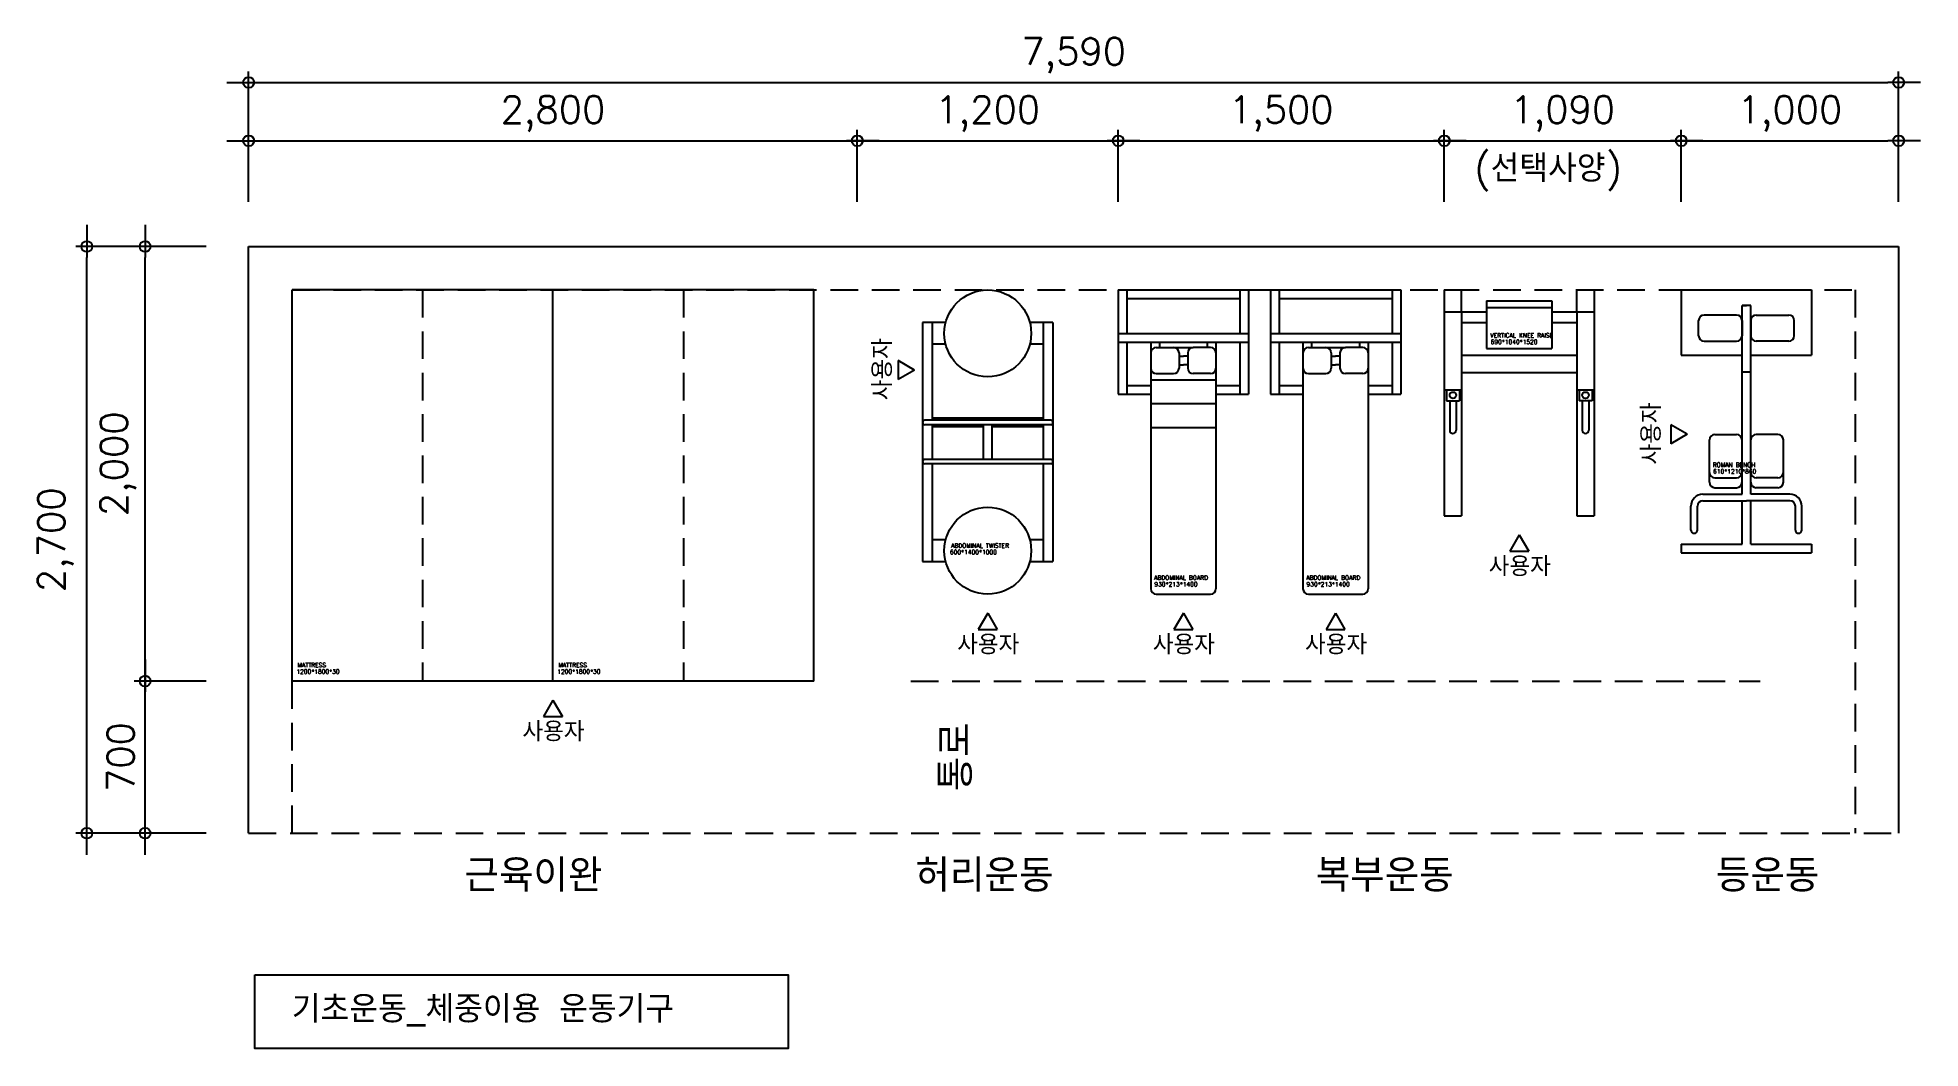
# Model space of a CAD drawing. Extents: x 8973 to 17633, y 33262 to 37913.
import ezdxf
from ezdxf.enums import TextEntityAlignment as Align

# ---------------------------------------------------------------- set-up
doc = ezdxf.new("R2010")
doc.units = 0
doc.header["$LTSCALE"] = 20
doc.header["$MEASUREMENT"] = 0
doc.linetypes.add('HIDDEN', pattern=[9.525, 6.35, -3.175])
doc.layers.get('0').update_dxf_attribs({"linetype": 'CONTINUOUS'})
doc.layers.get('DEFPOINTS').update_dxf_attribs({"linetype": 'CONTINUOUS'})
for name, color, linetype in [('1CONTINUOUS', 1, 'CONTINUOUS'), ('1HIDDEN', 1, 'HIDDEN'), ('2CONTINUOUS', 2, 'CONTINUOUS'), ('2HIDDEN', 2, 'HIDDEN'), ('3CONTINUOUS', 3, 'CONTINUOUS'), ('3TEXT', 3, 'CONTINUOUS'), ('4ele', 4, 'CONTINUOUS')]:
    doc.layers.add(name, color=color, linetype=linetype)
doc.styles.add('K_GEN', font='romans.shx', dxfattribs={"bigfont": 'whgtxt.shx'})
doc.styles.add('WHG', font='romans', dxfattribs={"bigfont": 'whgtxt'})
doc.dimstyles.new('STANDARD_WS', dxfattribs={"dimtxt": 2.5, "dimasz": 2.5, "dimexe": 1.25, "dimexo": 0.625, "dimtad": 1, "dimdec": 4, "dimdsep": 46, "dimtxsty": 'Standard', "dimcen": 2.5, "dimadec": 0, "dimazin": 0, "dimtfac": 1, "dimtdec": 4, "dimtmove": 0, "dimatfit": 3, "dimfxl": 0, "dimtolj": 1, "dimtzin": 0, "dimarcsym": 0})

# ---------------------------------------------------------------- blocks, each defined once
blk = doc.blocks.new('_CIDOTB')
at = {"color": 0, "linetype": 'ByBlock'}
blk.add_line((2, 0), (-1, 0), dxfattribs=at)
blk.add_circle((0, 0), 0.5, dxfattribs=at)
blk = doc.blocks.new('*D5')
at = {"layer": '4ele', "lineweight": -2}
for p, q in [((12743.5, 37157.7), (12743.5, 37488.8)), ((12793.5, 37438.8), (13893.5, 37438.8)), ((13943.5, 37157.7), (13943.5, 37488.8))]:
    blk.add_line(p, q, dxfattribs=at)
at = {"layer": 'DEFPOINTS', "color": 0}
for p in [(13943.5, 37438.8), (12743.5, 37107.7), (13943.5, 37107.7)]:
    blk.add_point(p, dxfattribs=at)
at = {"layer": '4ele', "lineweight": -2, "xscale": 50, "yscale": 50, "zscale": 50, "rotation": 180}
blk.add_blockref('_CIDOTB', (12743.5, 37438.8), dxfattribs=at)
at = {"layer": '4ele', "lineweight": -2, "xscale": 50, "yscale": 50, "zscale": 50}
blk.add_blockref('_CIDOTB', (13943.5, 37438.8), dxfattribs=at)
at = {"layer": '4ele', "insert": (13343.5, 37563.2), "char_height": 125, "attachment_point": 5, "style": 'K_GEN'}
blk.add_mtext('\\A1;1,200', dxfattribs=at)
blk = doc.blocks.new('DIMDOT')
blk.add_line((-2, 0), (2, 0))
blk.add_circle((0, 0), 0.5)
blk = doc.blocks.new('*D6')
at = {"layer": '4ele', "lineweight": -2}
for p, q in [((9943.5, 37425.9), (9943.5, 37757)), ((9993.5, 37707), (17483.5, 37707)), ((17533.5, 37425.9), (17533.5, 37757))]:
    blk.add_line(p, q, dxfattribs=at)
at = {"layer": 'DEFPOINTS', "color": 0}
for p in [(17533.5, 37707), (9943.5, 37375.9), (17533.5, 37375.9)]:
    blk.add_point(p, dxfattribs=at)
at = {"layer": '4ele', "lineweight": -2, "xscale": 50, "yscale": 50, "zscale": 50, "rotation": 180}
blk.add_blockref('_CIDOTB', (9943.5, 37707), dxfattribs=at)
at = {"layer": '4ele', "lineweight": -2, "xscale": 50, "yscale": 50, "zscale": 50}
blk.add_blockref('_CIDOTB', (17533.5, 37707), dxfattribs=at)
at = {"layer": '4ele', "insert": (13738.5, 37831.4), "char_height": 125, "attachment_point": 5, "style": 'K_GEN'}
blk.add_mtext('\\A1;7,590', dxfattribs=at)
blk = doc.blocks.new('*D7')
at = {"layer": '4ele', "lineweight": -2}
for p, q in [((9943.5, 37157.7), (9943.5, 37488.8)), ((9993.5, 37438.8), (12693.5, 37438.8)), ((12743.5, 37157.7), (12743.5, 37488.8))]:
    blk.add_line(p, q, dxfattribs=at)
at = {"layer": 'DEFPOINTS', "color": 0}
for p in [(12743.5, 37438.8), (9943.5, 37107.7), (12743.5, 37107.7)]:
    blk.add_point(p, dxfattribs=at)
at = {"layer": '4ele', "lineweight": -2, "xscale": 50, "yscale": 50, "zscale": 50, "rotation": 180}
blk.add_blockref('_CIDOTB', (9943.5, 37438.8), dxfattribs=at)
at = {"layer": '4ele', "lineweight": -2, "xscale": 50, "yscale": 50, "zscale": 50}
blk.add_blockref('_CIDOTB', (12743.5, 37438.8), dxfattribs=at)
at = {"layer": '4ele', "insert": (11343.5, 37563.2), "char_height": 125, "attachment_point": 5, "style": 'K_GEN'}
blk.add_mtext('\\A1;2,800', dxfattribs=at)
blk = doc.blocks.new('*D2')
at = {"layer": '4ele', "lineweight": -2}
for p, q in [((9480.4, 36952.2), (9149.3, 36952.2)), ((9199.3, 34302.2), (9199.3, 36902.2)), ((9480.4, 34252.2), (9149.3, 34252.2))]:
    blk.add_line(p, q, dxfattribs=at)
at = {"layer": 'DEFPOINTS', "color": 0}
for p in [(9199.3, 36952.2), (9530.4, 36952.2), (9530.4, 34252.2)]:
    blk.add_point(p, dxfattribs=at)
at = {"layer": '4ele', "lineweight": -2, "xscale": 50, "yscale": 50, "zscale": 50}
for p, rotation in [((9199.3, 36952.2), 90), ((9199.3, 34252.2), 270)]:
    blk.add_blockref('_CIDOTB', p, dxfattribs=dict(at, rotation=rotation))
at = {"layer": '4ele', "insert": (9055.1, 35602.2), "char_height": 125, "attachment_point": 5, "rotation": 90, "style": 'K_GEN'}
blk.add_mtext('\\A1;2,700', dxfattribs=at)
blk = doc.blocks.new('*D4')
at = {"layer": '4ele', "lineweight": -2}
for p, q in [((9748.6, 36952.2), (9417.5, 36952.2)), ((9467.5, 35002.2), (9467.5, 36902.2)), ((9748.6, 34952.2), (9417.5, 34952.2))]:
    blk.add_line(p, q, dxfattribs=at)
at = {"layer": 'DEFPOINTS', "color": 0}
for p in [(9467.5, 36952.2), (9798.6, 36952.2), (9798.6, 34952.2)]:
    blk.add_point(p, dxfattribs=at)
at = {"layer": '4ele', "lineweight": -2, "xscale": 50, "yscale": 50, "zscale": 50}
for p, rotation in [((9467.5, 36952.2), 90), ((9467.5, 34952.2), 270)]:
    blk.add_blockref('_CIDOTB', p, dxfattribs=dict(at, rotation=rotation))
at = {"layer": '4ele', "insert": (9343.1, 35952.2), "char_height": 125, "attachment_point": 5, "rotation": 90, "style": 'K_GEN'}
blk.add_mtext('\\A1;2,000', dxfattribs=at)
blk = doc.blocks.new('*D3')
at = {"layer": '4ele', "lineweight": -2}
for p, q in [((9748.6, 34952.2), (9417.5, 34952.2)), ((9467.5, 34302.2), (9467.5, 34902.2)), ((9748.6, 34252.2), (9417.5, 34252.2))]:
    blk.add_line(p, q, dxfattribs=at)
at = {"layer": 'DEFPOINTS', "color": 0}
for p in [(9467.5, 34952.2), (9798.6, 34952.2), (9798.6, 34252.2)]:
    blk.add_point(p, dxfattribs=at)
at = {"layer": '4ele', "lineweight": -2, "xscale": 50, "yscale": 50, "zscale": 50}
for p, rotation in [((9467.5, 34952.2), 90), ((9467.5, 34252.2), 270)]:
    blk.add_blockref('_CIDOTB', p, dxfattribs=dict(at, rotation=rotation))
at = {"layer": '4ele', "insert": (9355, 34602.2), "char_height": 125, "attachment_point": 5, "rotation": 90, "style": 'K_GEN'}
blk.add_mtext('\\A1;700', dxfattribs=at)
blk = doc.blocks.new('*D10')
at = {"layer": '4ele', "lineweight": -2}
for p, q in [((15443.5, 37157.7), (15443.5, 37488.8)), ((15493.5, 37438.8), (16483.5, 37438.8)), ((16533.5, 37157.7), (16533.5, 37488.8))]:
    blk.add_line(p, q, dxfattribs=at)
at = {"layer": 'DEFPOINTS', "color": 0}
for p in [(16533.5, 37438.8), (15443.5, 37107.7), (16533.5, 37107.7)]:
    blk.add_point(p, dxfattribs=at)
at = {"layer": '4ele', "lineweight": -2, "xscale": 50, "yscale": 50, "zscale": 50, "rotation": 180}
blk.add_blockref('_CIDOTB', (15443.5, 37438.8), dxfattribs=at)
at = {"layer": '4ele', "lineweight": -2, "xscale": 50, "yscale": 50, "zscale": 50}
blk.add_blockref('_CIDOTB', (16533.5, 37438.8), dxfattribs=at)
at = {"layer": '4ele', "insert": (15988.5, 37563.2), "char_height": 125, "attachment_point": 5, "style": 'K_GEN'}
blk.add_mtext('\\A1;1,090', dxfattribs=at)
blk = doc.blocks.new('*D9')
at = {"layer": '4ele', "lineweight": -2}
for p, q in [((13943.5, 37157.7), (13943.5, 37488.8)), ((13993.5, 37438.8), (15393.5, 37438.8)), ((15443.5, 37157.7), (15443.5, 37488.8))]:
    blk.add_line(p, q, dxfattribs=at)
at = {"layer": 'DEFPOINTS', "color": 0}
for p in [(15443.5, 37438.8), (13943.5, 37107.7), (15443.5, 37107.7)]:
    blk.add_point(p, dxfattribs=at)
at = {"layer": '4ele', "lineweight": -2, "xscale": 50, "yscale": 50, "zscale": 50, "rotation": 180}
blk.add_blockref('_CIDOTB', (13943.5, 37438.8), dxfattribs=at)
at = {"layer": '4ele', "lineweight": -2, "xscale": 50, "yscale": 50, "zscale": 50}
blk.add_blockref('_CIDOTB', (15443.5, 37438.8), dxfattribs=at)
at = {"layer": '4ele', "insert": (14693.5, 37563.2), "char_height": 125, "attachment_point": 5, "style": 'K_GEN'}
blk.add_mtext('\\A1;1,500', dxfattribs=at)
blk = doc.blocks.new('*D8')
at = {"layer": '4ele', "lineweight": -2}
for p, q in [((16533.5, 37157.7), (16533.5, 37488.8)), ((16583.5, 37438.8), (17483.5, 37438.8)), ((17533.5, 37157.7), (17533.5, 37488.8))]:
    blk.add_line(p, q, dxfattribs=at)
at = {"layer": 'DEFPOINTS', "color": 0}
for p in [(17533.5, 37438.8), (16533.5, 37107.7), (17533.5, 37107.7)]:
    blk.add_point(p, dxfattribs=at)
at = {"layer": '4ele', "lineweight": -2, "xscale": 50, "yscale": 50, "zscale": 50, "rotation": 180}
blk.add_blockref('_CIDOTB', (16533.5, 37438.8), dxfattribs=at)
at = {"layer": '4ele', "lineweight": -2, "xscale": 50, "yscale": 50, "zscale": 50}
blk.add_blockref('_CIDOTB', (17533.5, 37438.8), dxfattribs=at)
at = {"layer": '4ele', "insert": (17033.5, 37563.2), "char_height": 125, "attachment_point": 5, "style": 'K_GEN'}
blk.add_mtext('\\A1;1,000', dxfattribs=at)

msp = doc.modelspace()

# ---------------------------------------------------------------- linework, layer by layer
at = {"layer": '1CONTINUOUS'}
for p, q in [((13005.92, 36383.53), (12930.77, 36426.92)), ((12930.77, 36426.92), (12930.77, 36340.15)), ((13005.92, 36383.53), (12930.77, 36340.15)), ((16485.4, 36131.14), (16485.4, 36044.37)), ((16560.54, 36087.76), (16485.4, 36131.14)), ((16560.54, 36087.76), (16485.4, 36044.37)), ((15788.48, 35624.64), (15745.09, 35549.5)), ((15788.48, 35624.64), (15831.87, 35549.5)), ((15745.09, 35549.5), (15831.87, 35549.5)), ((13343.48, 35264.64), (13300.09, 35189.5)), ((13343.48, 35264.64), (13386.87, 35189.5)), ((14243.48, 35264.64), (14200.09, 35189.5)), ((14243.48, 35264.64), (14286.87, 35189.5)), ((14943.48, 35264.64), (14900.09, 35189.5)), ((14943.48, 35264.64), (14986.87, 35189.5)), ((13300.09, 35189.5), (13386.87, 35189.5)), ((14200.09, 35189.5), (14286.87, 35189.5)), ((14900.09, 35189.5), (14986.87, 35189.5)), ((11343.48, 34864.64), (11300.09, 34789.5)), ((11343.48, 34864.64), (11386.87, 34789.5)), ((11300.09, 34789.5), (11386.87, 34789.5))]:
    msp.add_line(p, q, dxfattribs=at)
at = {"layer": '1HIDDEN'}
for p, q in [((10143.48, 36752.22), (17333.48, 36752.22)), ((10143.48, 34252.22), (10143.48, 36752.22)), ((10743.48, 36752.22), (10743.48, 34952.22)), ((11943.48, 36752.22), (11943.48, 34952.22)), ((17333.48, 36752.22), (17333.48, 34252.22))]:
    msp.add_line(p, q, dxfattribs=at)
at = {"layer": '2CONTINUOUS', "color": 6}
for p, q in [((10143.48, 34952.22), (10143.48, 36752.22)), ((11343.48, 36752.22), (10143.48, 36752.22)), ((11343.48, 34952.22), (11343.48, 36752.22)), ((11343.48, 34952.22), (11343.48, 36752.22)), ((12543.48, 36752.22), (11343.48, 36752.22)), ((12543.48, 34952.22), (12543.48, 36752.22)), ((13943.48, 36752.22), (14543.48, 36752.22)), ((13943.48, 36752.22), (13943.48, 36272.22)), ((13983.48, 36752.22), (13983.48, 36552.22)), ((14503.48, 36752.22), (14503.48, 36552.22)), ((14543.48, 36752.22), (14543.48, 36272.22)), ((14643.48, 36752.22), (14643.48, 36272.22)), ((14643.48, 36752.22), (15243.48, 36752.22)), ((14683.48, 36752.22), (14683.48, 36552.22)), ((15203.48, 36752.22), (15203.48, 36552.22)), ((15243.48, 36752.22), (15243.48, 36272.22)), ((15443.48, 36752.22), (15443.48, 35712.22)), ((15443.48, 36752.22), (15523.48, 36752.22)), ((15523.48, 36652.22), (15523.48, 36752.22)), ((16053.48, 36652.22), (16053.48, 36752.22)), ((16053.48, 36752.22), (16133.48, 36752.22)), ((16133.48, 36752.22), (16133.48, 35712.22)), ((16533.48, 36752.22), (17133.48, 36752.22)), ((16533.48, 36752.22), (16533.48, 36452.22)), ((17133.48, 36752.22), (17133.48, 36452.22)), ((13983.48, 36712.22), (14503.48, 36712.22)), ((14683.48, 36712.22), (15203.48, 36712.22)), ((15443.48, 36652.22), (15638.48, 36652.22)), ((15523.48, 36652.22), (15523.48, 35712.22)), ((15638.48, 36702.22), (15938.48, 36702.22)), ((15638.48, 36702.22), (15638.48, 36482.22)), ((15638.48, 36672.22), (15938.48, 36672.22)), ((15938.48, 36702.22), (15938.48, 36482.22)), ((15938.48, 36652.22), (16133.48, 36652.22)), ((16053.48, 36652.22), (16053.48, 35712.22)), ((16788.48, 36636.61), (16638.48, 36636.61)), ((16813.48, 35812.22), (16813.48, 36680.65)), ((16853.48, 36680.65), (16813.48, 36680.65)), ((16813.48, 36680.65), (16833.48, 36680.65)), ((16853.48, 35812.22), (16853.48, 36680.65)), ((16878.48, 36636.61), (17028.48, 36636.61)), ((13043.48, 36602.22), (13043.48, 35502.22)), ((13149.83, 36602.22), (13043.48, 36602.22)), ((13088.48, 36602.22), (13088.48, 36152.22)), ((13643.48, 36602.22), (13537.13, 36602.22)), ((13598.48, 36602.22), (13598.48, 36152.22)), ((13643.48, 36602.22), (13643.48, 35502.22)), ((13943.48, 36552.22), (14543.48, 36552.22)), ((14643.48, 36552.22), (15243.48, 36552.22)), ((15523.48, 36602.22), (15638.48, 36602.22)), ((15938.48, 36602.22), (16053.48, 36602.22)), ((16613.48, 36541.61), (16613.48, 36611.61)), ((16813.48, 36611.61), (16813.48, 36541.61)), ((16853.48, 36611.61), (16853.48, 36541.61)), ((17053.48, 36541.61), (17053.48, 36611.61)), ((13149.83, 36502.22), (13088.48, 36502.22)), ((13598.48, 36502.22), (13537.13, 36502.22)), ((13943.48, 36512.22), (14543.48, 36512.22)), ((13983.48, 36512.22), (13983.48, 36272.22)), ((14093.48, 36512.22), (14093.48, 35377.22)), ((14118.48, 36487.22), (14198.48, 36487.22)), ((14133.48, 36512.22), (14133.48, 36487.22)), ((14198.48, 36487.22), (14288.48, 36487.22)), ((14223.48, 36462.22), (14223.48, 36392.22)), ((14263.48, 36462.22), (14263.48, 36392.22)), ((14368.48, 36487.22), (14288.48, 36487.22)), ((14353.48, 36512.22), (14353.48, 36487.22)), ((14393.48, 36512.22), (14393.48, 35377.22)), ((14503.48, 36512.22), (14503.48, 36272.22)), ((14643.48, 36512.22), (15243.48, 36512.22)), ((14683.48, 36512.22), (14683.48, 36272.22)), ((14793.48, 36512.22), (14793.48, 35377.22)), ((14818.48, 36487.22), (14898.48, 36487.22)), ((14833.48, 36512.22), (14833.48, 36487.22)), ((14898.48, 36487.22), (14988.48, 36487.22)), ((14923.48, 36462.22), (14923.48, 36392.22)), ((14963.48, 36462.22), (14963.48, 36392.22)), ((15068.48, 36487.22), (14988.48, 36487.22)), ((15053.48, 36512.22), (15053.48, 36487.22)), ((15093.48, 36512.22), (15093.48, 35377.22)), ((15203.48, 36512.22), (15203.48, 36272.22)), ((15638.48, 36482.22), (15938.48, 36482.22)), ((16638.48, 36516.61), (16788.48, 36516.61)), ((17028.48, 36516.61), (16878.48, 36516.61)), ((14223.48, 36447.22), (14243.48, 36447.22)), ((14223.48, 36407.22), (14243.48, 36407.22)), ((14263.48, 36447.22), (14243.48, 36447.22)), ((14263.48, 36407.22), (14243.48, 36407.22)), ((14923.48, 36447.22), (14943.48, 36447.22)), ((14923.48, 36407.22), (14943.48, 36407.22)), ((14963.48, 36447.22), (14943.48, 36447.22)), ((14963.48, 36407.22), (14943.48, 36407.22)), ((15523.48, 36452.22), (16053.48, 36452.22)), ((16533.48, 36452.22), (16813.48, 36452.22)), ((16813.48, 36375.81), (16853.48, 36375.81)), ((16853.48, 36452.22), (17133.48, 36452.22)), ((13983.48, 36312.22), (14093.48, 36312.22)), ((14393.48, 36337.54), (14093.48, 36337.54)), ((14118.48, 36367.22), (14198.48, 36367.22)), ((14368.48, 36367.22), (14288.48, 36367.22)), ((14393.48, 36312.22), (14503.48, 36312.22)), ((14683.48, 36312.22), (14793.48, 36312.22)), ((14818.48, 36367.22), (14898.48, 36367.22)), ((15068.48, 36367.22), (14988.48, 36367.22)), ((15093.48, 36312.22), (15203.48, 36312.22)), ((15443.48, 36292.22), (15523.48, 36292.22)), ((15453.48, 36292.22), (15453.48, 36242.22)), ((15513.48, 36292.22), (15513.48, 36242.22)), ((15523.48, 36372.22), (16053.48, 36372.22)), ((16053.48, 36292.22), (16133.48, 36292.22)), ((16063.48, 36292.22), (16063.48, 36242.22)), ((16123.48, 36292.22), (16123.48, 36242.22)), ((13943.48, 36272.22), (14093.48, 36272.22)), ((14393.48, 36227.54), (14093.48, 36227.54)), ((14393.48, 36272.22), (14543.48, 36272.22)), ((14643.48, 36272.22), (14793.48, 36272.22)), ((15093.48, 36272.22), (15243.48, 36272.22)), ((15453.48, 36242.22), (15513.48, 36242.22)), ((15468.48, 36242.22), (15468.48, 36107.22)), ((15498.48, 36242.22), (15498.48, 36107.22)), ((16123.48, 36242.22), (16063.48, 36242.22)), ((16078.48, 36242.22), (16078.48, 36107.22)), ((16108.48, 36242.22), (16108.48, 36107.22)), ((13633.48, 36152.22), (13053.48, 36152.22)), ((13633.48, 36132.22), (13053.48, 36132.22)), ((13598.48, 36162.22), (13088.48, 36162.22)), ((13088.48, 36132.22), (13088.48, 35972.22)), ((13323.48, 36122.22), (13088.48, 36122.22)), ((13323.48, 35972.22), (13323.48, 36132.22)), ((13363.48, 35972.22), (13363.48, 36132.22)), ((13598.48, 36122.22), (13363.48, 36122.22)), ((13598.48, 36132.22), (13598.48, 35972.22)), ((14393.48, 36117.54), (14093.48, 36117.54)), ((16663.48, 35867.22), (16663.48, 36062.22)), ((16688.48, 36087.22), (16788.48, 36087.22)), ((16978.48, 36087.22), (16878.48, 36087.22)), ((17003.48, 35867.22), (17003.48, 36062.22)), ((13633.48, 35972.22), (13053.48, 35972.22)), ((13633.48, 35952.22), (13053.48, 35952.22)), ((13088.48, 35952.22), (13088.48, 35502.22)), ((13598.48, 35952.22), (13598.48, 35502.22)), ((16688.48, 35887.22), (16788.48, 35887.22)), ((16978.48, 35887.22), (16878.48, 35887.22)), ((16633.48, 35812.22), (16813.48, 35812.22)), ((16633.48, 35782.22), (16833.48, 35782.22)), ((16688.48, 35842.22), (16788.48, 35842.22)), ((16813.48, 35582.22), (16813.48, 35782.22)), ((17033.48, 35782.22), (16833.48, 35782.22)), ((17033.48, 35812.22), (16853.48, 35812.22)), ((16853.48, 35582.22), (16853.48, 35782.22)), ((16978.48, 35842.22), (16878.48, 35842.22)), ((15443.48, 35712.22), (15523.48, 35712.22)), ((16053.48, 35712.22), (16133.48, 35712.22)), ((16578.48, 35647.22), (16578.48, 35757.22)), ((16608.48, 35647.22), (16608.48, 35757.22)), ((17058.48, 35647.22), (17058.48, 35757.22)), ((17088.48, 35647.22), (17088.48, 35757.22)), ((13149.83, 35602.22), (13088.48, 35602.22)), ((13598.48, 35602.22), (13537.13, 35602.22)), ((16533.48, 35582.22), (16813.48, 35582.22)), ((16533.48, 35582.22), (16533.48, 35542.22)), ((16533.48, 35542.22), (17133.48, 35542.22)), ((16853.48, 35582.22), (17133.48, 35582.22)), ((17133.48, 35582.22), (17133.48, 35542.22)), ((13043.48, 35502.22), (13149.83, 35502.22)), ((13537.13, 35502.22), (13643.48, 35502.22)), ((14118.48, 35352.22), (14368.48, 35352.22)), ((14818.48, 35352.22), (15068.48, 35352.22)), ((11343.48, 34952.22), (10143.48, 34952.22)), ((12543.48, 34952.22), (11343.48, 34952.22))]:
    msp.add_line(p, q, dxfattribs=at)
msp.add_lwpolyline([(9972.72, 33600.22), (12426.03, 33600.22), (12426.03, 33261.88), (9972.72, 33261.88)], close=True, dxfattribs=at)
for centre, radius in [((13343.48, 36552.22), 200), ((15483.48, 36267.53), 15), ((16093.48, 36267.53), 15), ((13343.48, 35552.22), 200)]:
    msp.add_circle(centre, radius, dxfattribs=at)
for centre, radius, start, end in [((16638.48, 36611.61), 25, 90, 180), ((16788.48, 36611.61), 25, 0, 90), ((16878.48, 36611.61), 25, 90, 180), ((17028.48, 36611.61), 25, 0, 90), ((14118.48, 36462.22), 25, 90, 180), ((14198.48, 36462.22), 25, 0, 90), ((14288.48, 36462.22), 25, 90, 180), ((14368.48, 36462.22), 25, 360, 90), ((14818.48, 36462.22), 25, 90, 180), ((14898.48, 36462.22), 25, 0, 90), ((14988.48, 36462.22), 25, 90, 180), ((15068.48, 36462.22), 25, 360, 90), ((16638.48, 36541.61), 25, 180, 270), ((16788.48, 36541.61), 25, 270, 0), ((16878.48, 36541.61), 25, 180, 270), ((17028.48, 36541.61), 25, 270, 0), ((14118.48, 36392.22), 25, 180, 270), ((14198.48, 36392.22), 25, 270, 0), ((14288.48, 36392.22), 25, 180, 270), ((14368.48, 36392.22), 25, 270, 0), ((14818.48, 36392.22), 25, 180, 270), ((14898.48, 36392.22), 25, 270, 0), ((14988.48, 36392.22), 25, 180, 270), ((15068.48, 36392.22), 25, 270, 0), ((13053.48, 36142.22), 10, 90, 270), ((13633.48, 36142.22), 10, 270, 90), ((15483.48, 36107.22), 15, 180, 0), ((16093.48, 36107.22), 15, 180, 0), ((16688.48, 36062.22), 25, 90, 180), ((16788.48, 36062.22), 25, 360, 90), ((16878.48, 36062.22), 25, 90, 180), ((16978.48, 36062.22), 25, 0, 90), ((13053.48, 35962.22), 10, 90, 270), ((13633.48, 35962.22), 10, 270, 90), ((16688.48, 35912.22), 25, 180, 270), ((16688.48, 35867.22), 25, 180, 270), ((16788.48, 35912.22), 25, 270, 0), ((16788.48, 35867.22), 25, 270, 0), ((16878.48, 35912.22), 25, 180, 270), ((16878.48, 35867.22), 25, 180, 270), ((16978.48, 35912.22), 25, 270, 0), ((16978.48, 35867.22), 25, 270, 0), ((16633.48, 35757.22), 55, 90, 180), ((16633.48, 35757.22), 25, 90, 180), ((17033.48, 35757.22), 55, 0, 90), ((17033.48, 35757.22), 25, 0, 90), ((16593.48, 35647.22), 15, 180, 0), ((17073.48, 35647.22), 15, 180, 0), ((14118.48, 35377.22), 25, 180, 270), ((14368.48, 35377.22), 25, 270, 0), ((14818.48, 35377.22), 25, 180, 270), ((15068.48, 35377.22), 25, 270, 0)]:
    msp.add_arc(centre, radius, start, end, dxfattribs=at)
at = {"layer": '2HIDDEN', "color": 9}
for p, q in [((12989.84, 34952.22), (16896.43, 34952.22)), ((9943.48, 34252.22), (17533.48, 34252.22))]:
    msp.add_line(p, q, dxfattribs=at)
at = {"layer": '3CONTINUOUS'}
for p, q in [((9943.48, 36952.22), (17533.48, 36952.22)), ((9943.48, 34252.22), (9943.48, 36952.22)), ((17533.48, 36952.22), (17533.48, 34252.22))]:
    msp.add_line(p, q, dxfattribs=at)

# ---------------------------------------------------------------- texts
at = {"layer": '1CONTINUOUS', "linetype": 'Continuous', "style": 'K_GEN'}
for p in [(12903.98, 36387.34), (16440.62, 36091.56)]:
    msp.add_text('사용자', height=90, rotation=90, dxfattribs=at).set_placement(p, align=Align.CENTER)
for p in [(15790.86, 35434.87), (13345.86, 35074.87), (14245.86, 35074.87), (14945.86, 35074.87), (11345.86, 34674.87)]:
    msp.add_text('사용자', height=90, dxfattribs=at).set_placement(p, align=Align.CENTER)
at = {"layer": '3TEXT', "color": 3, "linetype": 'Continuous', "style": 'K_GEN'}
msp.add_text('통로', height=150, rotation=90, dxfattribs=at).set_placement((13272.25, 34444.84))
for s, height, p in [('근육이완', 150, (10936.56, 33982.58)), ('허리운동', 150, (13011.02, 33982.58)), ('복부운동', 150, (14852.14, 33982.58)), ('등운동', 150, (16693.25, 33982.58)), ('기초운동_체중이용 운동기구', 125, (10142.25, 33380.24))]:
    msp.add_text(s, height=height, dxfattribs=at).set_placement(p)
at = {"layer": '4ele', "style": 'K_GEN'}
msp.add_text('(선택사양)', height=125, dxfattribs=at).set_placement((15581.55, 37249.35))
at = {"layer": 'DEFPOINTS', "style": 'WHG'}
for s, p in [('VERTICAL KNEE RAISE', (15655.1, 36533.23)), ('690*1040*1520', (15656.63, 36503.23)), ('ROMAN BENCH', (16678.36, 35937.41)), ('610*1210*860', (16679.89, 35907.41)), ('600*1400*1000', (13169.47, 35535.86)), ('ABDOMINAL TWISTER', (13174.45, 35565.86)), ('ABDOMINAL BOARD', (14108.36, 35417.96)), ('ABDOMINAL BOARD', (14808.36, 35417.96)), ('930*213*1400', (14109.89, 35387.96)), ('930*213*1400', (14809.89, 35387.96)), ('1200*1800*30', (10163.12, 34985.86)), ('MATTRESS', (10168.1, 35015.86)), ('1200*1800*30', (11363.12, 34985.86)), ('MATTRESS', (11368.1, 35015.86))]:
    msp.add_text(s, height=20, dxfattribs=at).set_placement(p)

# ---------------------------------------------------------------- dimensions: what is measured, and where the dimension line sits
at = {"layer": '4ele'}
for base, p1, p2, angle, picture, middle in [((17533.48, 37707), (9943.48, 37375.91), (17533.48, 37375.91), 360, '*D6', (13738.48, 37831.4)), ((12743.48, 37438.78), (9943.48, 37107.69), (12743.48, 37107.69), 360, '*D7', (11343.48, 37563.18)), ((13943.48, 37438.78), (12743.48, 37107.69), (13943.48, 37107.69), 360, '*D5', (13343.48, 37563.18)), ((15443.48, 37438.78), (13943.48, 37107.69), (15443.48, 37107.69), 360, '*D9', (14693.48, 37563.18)), ((16533.48, 37438.78), (15443.48, 37107.69), (16533.48, 37107.69), 360, '*D10', (15988.48, 37563.18)), ((17533.48, 37438.78), (16533.48, 37107.69), (17533.48, 37107.69), 360, '*D8', (17033.48, 37563.18)), ((9467.5, 36952.22), (9798.59, 34952.22), (9798.59, 36952.22), 90, '*D4', (9343.1, 35952.22)), ((9467.5, 34952.22), (9798.59, 34252.22), (9798.59, 34952.22), 90, '*D3', (9355, 34602.22))]:
    dim = msp.add_linear_dim(base=base, p1=p1, p2=p2, angle=angle, dimstyle='STANDARD_WS', override={"dimscale": 50, "dimasz": 1, "dimexe": 1, "dimexo": 1, "dimgap": 1, "dimdec": 1, "dimlunit": 6, "dimtxsty": 'K_GEN', "dimblk": 'DIMDOT', "dimblk1": '_CIDOTB', "dimblk2": '_CIDOTB', "dimsah": 1, "dimcen": 1, "dimdle": 1.5, "dimclrd": 256, "dimclre": 256, "dimclrt": 256, "dimtix": 1, "dimtmove": 2, "dimtvp": 1}, dxfattribs=at)
    dim.commit()
    dim.dimension.update_dxf_attribs({"geometry": picture, "text_midpoint": middle})
dim = msp.add_linear_dim(base=(9199.28, 36952.22), p1=(9530.37, 34252.22), p2=(9530.37, 36952.22), angle=90, dimstyle='STANDARD_WS', override={"dimscale": 50, "dimasz": 1, "dimexe": 1, "dimexo": 1, "dimgap": 1, "dimdec": 1, "dimlunit": 6, "dimtxsty": 'K_GEN', "dimblk": 'DIMDOT', "dimblk1": '_CIDOTB', "dimblk2": '_CIDOTB', "dimsah": 1, "dimcen": 1, "dimdle": 1.5, "dimclrd": 256, "dimclre": 256, "dimclrt": 256, "dimtix": 1, "dimtmove": 2, "dimtvp": 1}, dxfattribs=at)
dim.commit()
dim.dimension.update_dxf_attribs({"geometry": '*D2', "text_midpoint": (9055.1, 35602.22), "dimtype": 128})

doc.saveas('drawing.dxf')
